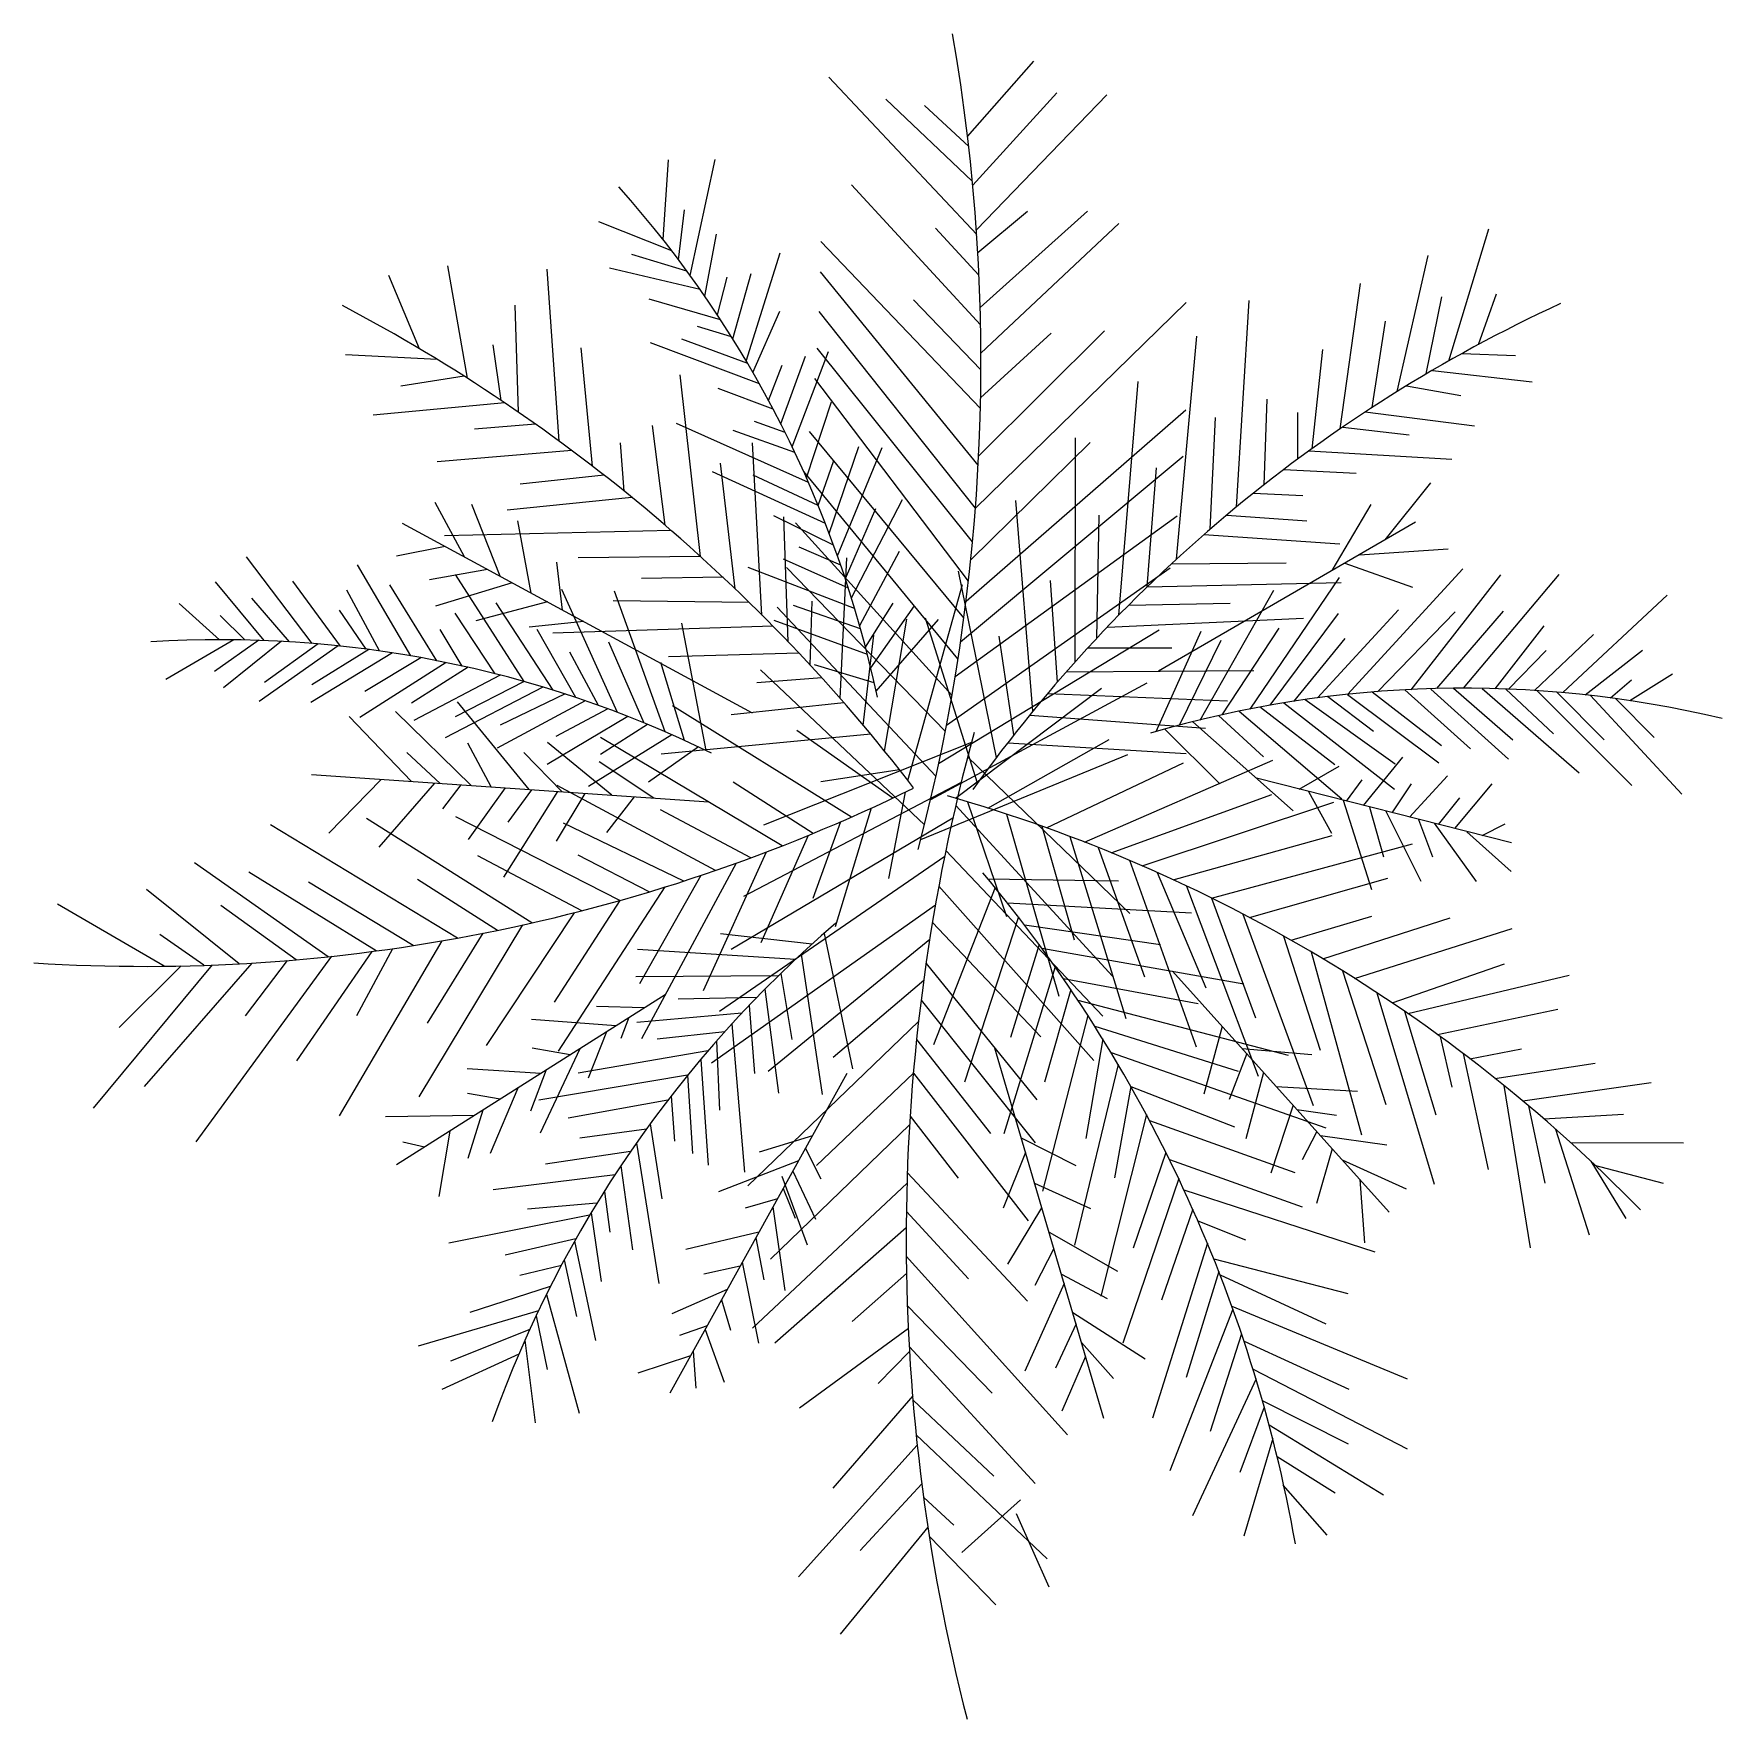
# Model space of a CAD drawing. Extents: x -60 to 51, y -61 to 49.
import ezdxf

# ---------------------------------------------------------------- set-up
doc = ezdxf.new("R2010")
doc.units = 0
doc.header["$LTSCALE"] = 40
doc.header["$MEASUREMENT"] = 0
doc.layers.get('0').update_dxf_attribs({"linetype": 'CONTINUOUS'})

msp = doc.modelspace()

# ---------------------------------------------------------------- linework, layer by layer
for p, q in [((1.67, 42.6), (6.02, 47.54)), ((2.27, 36.16), (-7.43, 46.49)), ((2.01, 39.39), (7.53, 45.45)), ((1.98, 39.65), (-3.7, 45.04)), ((1.75, 41.94), (-1.15, 44.63)), ((2.25, 36.47), (10.81, 45.32)), ((-18.32, 35.82), (-17.97, 41.06)), ((-16.54, 33.47), (-14.9, 41.07)), ((2.52, 30.22), (-5.95, 39.42)), ((-17.3, 34.5), (-16.92, 37.77)), ((-17.74, 35.08), (-22.54, 36.98)), ((2.34, 34.97), (5.61, 37.68)), ((2.5, 31.36), (9.55, 37.68)), ((2.55, 28.36), (11.61, 36.89)), ((-15.58, 32.11), (-14.8, 36.19)), ((2.51, 24.74), (-7.97, 35.7)), ((2.42, 33.48), (-0.44, 36.57)), ((33.26, 27.86), (35.89, 36.54)), ((-16.75, 33.75), (-20.36, 34.85)), ((-12.86, 27.85), (-10.64, 34.95)), ((29.88, 25.86), (31.9, 34.77)), ((-34.3, 28.65), (-36.31, 33.46)), ((-31.16, 26.72), (-32.44, 34.11)), ((-25.14, 22.59), (-25.92, 33.89)), ((-15.88, 32.54), (-21.83, 33.94)), ((-14.75, 30.88), (-14.1, 33.35)), ((-13.74, 29.3), (-12.53, 33.6)), ((2.37, 21.02), (-7.99, 33.71)), ((26.14, 23.41), (27.46, 32.95)), ((35.21, 28.94), (36.4, 32.27)), ((-27.81, 24.49), (-28.03, 31.53)), ((-14.54, 30.55), (-19.22, 31.91)), ((-12.42, 27.1), (-10.65, 31.13)), ((2.19, 18.2), (-8.06, 31.1)), ((2.55, 27.28), (-1.88, 31.88)), ((2.19, 18.2), (16.03, 31.69)), ((19.33, 18.27), (20.15, 31.82)), ((31.78, 27.01), (32.8, 32.06)), ((-13.82, 29.43), (-16.05, 30.11)), ((28.22, 24.8), (29.1, 30.48)), ((-28.94, 25.26), (-29.46, 28.91)), ((-11.99, 26.35), (-19.14, 29.04)), ((-12.76, 27.69), (-17.09, 29.28)), ((2.4, 21.6), (10.65, 29.84)), ((2.53, 25.44), (7.16, 29.69)), ((15.39, 14.84), (16.71, 29.49)), ((-33.14, 27.95), (-39.16, 28.26)), ((-22.95, 20.95), (-23.69, 28.72)), ((-10.59, 23.73), (-8.97, 28.17)), ((-9.84, 22.21), (-7.46, 28.48)), ((2, 15.99), (-8.2, 28.7)), ((24.29, 22.1), (24.99, 28.62)), ((34.11, 28.34), (37.64, 28.22)), ((-31.37, 26.85), (-35.53, 26.21)), ((-15.86, 15.02), (-17.2, 26.95)), ((-11.4, 25.27), (-10.49, 27.58)), ((1.73, 13.4), (-8.35, 26.7)), ((32.19, 27.24), (38.73, 26.48)), ((-11.09, 24.69), (-14.71, 26.06)), ((11.6, 11.17), (12.87, 26.51)), ((30.49, 26.23), (34.05, 25.58)), ((-28.7, 25.1), (-37.35, 24.29)), ((-8.91, 20.19), (-7.26, 25.17)), ((1.57, 12.1), (16, 24.64)), ((21.13, 19.73), (21.34, 25.35)), ((23.35, 21.42), (23.34, 24.47)), ((27.78, 24.51), (34.94, 23.59)), ((-26.7, 23.71), (-30.7, 23.37)), ((-18.18, 17.07), (-19, 23.62)), ((-8.77, 19.88), (-17.44, 23.76)), ((-9.67, 21.85), (-13.71, 23.29)), ((-10.31, 23.17), (-12.32, 23.88)), ((17.6, 16.81), (17.95, 24.14)), ((26.31, 23.52), (30.65, 23.01)), ((-20.86, 19.3), (-21.12, 22.48)), ((-11.83, 11.18), (-12.44, 22.48)), ((1.43, 10.99), (-8.71, 23.23)), ((-7.41, 16.54), (-5.46, 22.25)), ((-6.87, 15.06), (-3.94, 22.18)), ((1.88, 14.8), (9.71, 22.5)), ((8.74, 8.11), (8.75, 22.81)), ((-24.3, 21.97), (-33.15, 21.23)), ((-13.59, 12.91), (-14.55, 21.14)), ((-8.14, 18.38), (-7.11, 21.33)), ((1.21, 9.42), (15.82, 21.61)), ((24.09, 21.96), (33.46, 21.41)), ((-22.18, 20.35), (-27.7, 19.76)), ((-7.66, 17.18), (-15.07, 20.57)), ((-8.14, 18.38), (-12.4, 20.35)), ((1.04, 8.3), (-9.07, 20.61)), ((13.47, 13.04), (14.08, 20.85)), ((22.43, 20.73), (27.18, 20.49)), ((-20.37, 18.9), (-28.56, 18.06)), ((20.44, 19.18), (23.67, 19.02)), ((29.09, 16.12), (32.09, 19.85)), ((-31.35, 14.99), (-33.28, 18.57)), ((-29.01, 13.73), (-30.87, 18.44)), ((-6.35, 13.57), (-4.35, 18.18)), ((-5.95, 12.31), (-2.59, 18.77)), ((5.95, 4.86), (4.83, 18.69)), ((18.69, 17.74), (23.95, 17.36)), ((25.6, 14.1), (28.16, 18.43)), ((-35.44, 17.21), (-12.47, 4.77)), ((-17.78, 16.73), (-32.66, 16.37)), ((-26.97, 12.62), (-27.84, 17.37)), ((-7.12, 15.77), (-11.05, 17.7)), ((-10.1, 9.42), (-10.38, 17.63)), ((0.64, 5.91), (-9.63, 17.24)), ((0.85, 7.15), (15.43, 17.69)), ((10.16, 9.66), (10.32, 17.73)), ((31.08, 17.27), (14.21, 7.5)), ((-32.62, 15.68), (-35.82, 15.04)), ((-6.65, 14.45), (-9.38, 15.64)), ((17.19, 16.46), (26.1, 15.85)), ((27.39, 15.13), (33.21, 15.53)), ((-41.35, 9.32), (-45.66, 15)), ((-34.87, 8.5), (-38.38, 14.47)), ((-24.92, 11.51), (-25.28, 14.65)), ((-15.86, 15.02), (-23.9, 14.93)), ((-6.15, 12.95), (-10.4, 14.84)), ((-6.69, 5.7), (-6.25, 14.93)), ((-5.41, 10.5), (-2.8, 15.37)), ((15.06, 14.54), (22.59, 14.61)), ((26.44, 14.58), (30.87, 13.02)), ((-44.49, 9.51), (-47.7, 13.37)), ((-39.48, 9.14), (-42.61, 13.41)), ((-29.84, 14.18), (-33.65, 13.5)), ((-28.22, 13.3), (-33.25, 11.77)), ((-27.43, 6.81), (-31.95, 13.83)), ((-14.38, 13.66), (-19.73, 13.57)), ((-5.74, 11.61), (-12.72, 14.31)), ((0.2, 3.55), (-10.22, 14.31)), ((0.28, 3.95), (14.97, 14.28)), ((3.57, 1.84), (1.08, 14.06)), ((7.57, 6.78), (7.11, 13.44)), ((13.47, 13.04), (26.2, 13.32)), ((20.22, 5.01), (26.08, 13.64)), ((26.6, 5.97), (34.18, 14.22)), ((30.79, 6.26), (36.67, 13.82)), ((34.22, 6.37), (40.51, 13.83)), ((-42.83, 9.42), (-45.32, 12.29)), ((-36.93, 8.82), (-39.08, 12.82)), ((-33.16, 8.18), (-36.25, 13.16)), ((-21.3, 4.79), (-24.97, 12.85)), ((-18.18, 3.52), (-21.5, 12.74)), ((-2.25, 0.31), (1.33, 13.18)), ((16.93, 4.29), (21.77, 12.82)), ((40.75, 6.09), (47.59, 12.48)), ((-47.44, 9.56), (-50.09, 11.94)), ((-45.77, 9.55), (-47.38, 11.14)), ((-37.8, 8.94), (-39.56, 11.5)), ((-29.34, 7.32), (-31.97, 11.3)), ((-25.9, 12.05), (-30.6, 10.81)), ((-25.53, 6.25), (-29.27, 11.99)), ((-12.67, 12.01), (-21.6, 12.12)), ((-0.41, 0.61), (-10.82, 11.69)), ((-5.35, 10.27), (-9.76, 11.81)), ((-8.67, 7.9), (-8.53, 12.09)), ((-5.02, 9.07), (-3.21, 11.96)), ((-4.68, 7.71), (-1.82, 11.79)), ((12.25, 11.83), (18.9, 11.95)), ((21.53, 5.26), (26.03, 11.29)), ((24.64, 5.74), (29.95, 11.52)), ((28.57, 6.15), (33.68, 11.4)), ((32.48, 6.35), (36.85, 11.43)), ((-31.5, 7.83), (-32.95, 10.24)), ((-23.52, 10.75), (-27.11, 10.39)), ((-24.04, 5.76), (-26.57, 10.23)), ((-11.11, 10.46), (-25.55, 10)), ((-15.48, 2.28), (-17.09, 10.64)), ((-4.9, 8.59), (-11.02, 10.83)), ((-4.33, 6.18), (-0.23, 10.89)), ((-3.78, 2.25), (-2.31, 10.91)), ((2.33, 0.15), (-1.08, 10.98)), ((-0.23, 1.44), (14.24, 10.21)), ((10.85, 10.39), (23.73, 10.98)), ((14.06, 3.53), (17.01, 10.13)), ((18.38, 4.63), (22.13, 10.31)), ((36.31, 6.34), (39.51, 10.48)), ((-46.5, 9.56), (-50.96, 6.95)), ((-44.84, 9.52), (-47.75, 7.48)), ((-43.36, 9.46), (-47.17, 6.4)), ((-39.64, 9.16), (-44.83, 5.51)), ((-40.96, 9.29), (-44.47, 6.76)), ((-37.62, 8.92), (-41.38, 6.59)), ((-19.55, 4.09), (-21.88, 9.41)), ((-5.18, 3.94), (-4.49, 9.86)), ((4.71, 3.32), (3.74, 9.79)), ((9.57, 9.02), (15.08, 9.03)), ((15.58, 3.95), (18.32, 9.52)), ((23.08, 5.51), (26.46, 9.64)), ((38.88, 6.23), (42.76, 9.91)), ((42.22, 5.94), (45.97, 8.88)), ((-36.08, 8.7), (-41.43, 5.45)), ((-32.55, 8.06), (-38.21, 4.45)), ((-34.22, 8.38), (-37.89, 6.16)), ((-22.55, 5.25), (-24.44, 8.75)), ((-16.91, 2.95), (-18.46, 8.07)), ((-9.4, 8.68), (-17.95, 8.44)), ((-4.46, 6.74), (-8.37, 7.91)), ((37.18, 6.32), (39.65, 8.85)), ((-31.1, 7.75), (-34.82, 5.4)), ((-29.01, 7.24), (-34.67, 4.25)), ((-27.43, 6.81), (-31.97, 4.49)), ((-7.9, 7.06), (-12.17, 6.73)), ((-1.16, -2.59), (-11.91, 7.58)), ((-0.75, -0.92), (13.46, 6.73)), ((8.16, 7.46), (20.47, 7.54)), ((43.87, 5.74), (45.25, 6.92)), ((45.14, 5.56), (47.94, 7.31)), ((-26.2, 6.45), (-32.63, 3.13)), ((-23.42, 5.55), (-29.2, 2.45)), ((-24.75, 6), (-29.01, 3.95)), ((0.88, -0.85), (10.47, 6.39)), ((6.94, 6.04), (18.74, 5.54)), ((23.83, 5.63), (29.74, 1.41)), ((25.33, 5.83), (28.32, 3.56)), ((26.6, 5.97), (32.61, 1.47)), ((28.23, 6.13), (32.78, 2.62)), ((30.38, 6.27), (34.68, 2.39)), ((32.08, 6.31), (37.17, 1.71)), ((33.56, 6.37), (37.46, 2.98)), ((35.45, 6.36), (41.82, 0.82)), ((37, 6.32), (40.13, 3.38)), ((39.03, 6.22), (45.28, 0)), ((40.36, 6.12), (43.45, 2.98)), ((42.57, 5.89), (48.56, -0.57)), ((44.22, 5.69), (46.73, 3.14)), ((-34.84, 0.26), (-38.92, 4.53)), ((-30.92, -0.01), (-35.89, 4.85)), ((-27.1, -0.28), (-31.81, 5.49)), ((-20.62, 4.52), (-25.92, 1.37)), ((-21.94, 5.02), (-25.35, 3.21)), ((-5.95, -2.08), (-17.7, 5.21)), ((-6.45, 5.42), (-13.84, 4.62)), ((5.75, 4.61), (17.3, 3.75)), ((18.15, 4.58), (21.09, 1.88)), ((19.51, 4.87), (26.24, -0.89)), ((20.89, 5.14), (25.77, 1.36)), ((22.44, 5.41), (29.7, -0.26)), ((-19.33, 4), (-22.42, 2.02)), ((-4.68, 3.35), (-18.44, 2.05)), ((-3.24, -0.83), (-9.54, 3.61)), ((14.61, 3.69), (18.22, 0.09)), ((16.45, 4.17), (23.05, -1.67)), ((-29.61, -0.1), (-31.14, 2.77)), ((-21.68, -0.65), (-25.91, 2.81)), ((-17.73, 3.32), (-23.21, -0.08)), ((-10.49, -3.97), (-22.43, 3.15)), ((-16, 2.53), (-19.27, 0.22)), ((1.93, 2.82), (-11.72, -2.62)), ((3, -1.49), (10.97, 3.01)), ((4.31, 2.8), (16.03, 2.09)), ((-32.94, 0.12), (-35.14, 2.16)), ((-24.94, -0.43), (-27.46, 2.16)), ((-18.92, -0.84), (-22.51, 1.55)), ((-1.4, -3.55), (12.19, 2.03)), ((1.68, 1.86), (12.33, -8.42)), ((6.86, -2.79), (15.85, 1.49)), ((9.35, -3.73), (21.72, 1.65)), ((23.44, -0.24), (26.07, 1.27)), ((27.67, -1.32), (30.24, 1.86)), ((-41.4, 0.71), (-15.32, -1.09)), ((-36.83, 0.39), (-40.25, -3.14)), ((-33.31, 0.15), (-36.97, -4.06)), ((-31.6, 0.03), (-32.8, -1.54)), ((-8.46, -3.15), (-13.71, 0.21)), ((1.26, 0.19), (-13.04, -7.3)), ((-2.8, 1.03), (-7.95, 0.23)), ((37.37, -3.78), (20.63, 0.47)), ((26.54, -1.03), (27.58, 0.37)), ((29.55, -1.8), (30.82, 0.09)), ((30.68, -2.08), (33.18, 0.63)), ((33.66, -2.84), (36.11, 0.1)), ((-28.69, -0.17), (-31.11, -3.55)), ((-25.24, -0.41), (-28.8, -6.03)), ((-26.96, -0.29), (-28.5, -2.41)), ((-23.46, -0.53), (-25.33, -3.66)), ((-14.87, -5.58), (-25.26, -0.01)), ((-20.21, -0.75), (-22.02, -3.1)), ((-2.42, -0.44), (-3.51, -6.11)), ((1.66, -1.08), (4.23, -8.6)), ((11.09, -4.42), (21.64, -0.59)), ((24.05, -0.4), (25.57, -3.13)), ((26.32, -0.98), (28.19, -6.84)), ((32.59, -2.57), (33.98, -0.81)), ((-26.93, -9.03), (-37.78, -2.17)), ((-21.16, -7.56), (-31.92, -2.06)), ((-12.55, -4.75), (-18.48, -1.6)), ((0.71, -2.16), (-13.85, -10.77)), ((-4.66, -1.49), (-7.01, -9.29)), ((0.9, -1.33), (11.19, -12.52)), ((4.22, -1.88), (7.67, -13.83)), ((13.14, -5.29), (25.72, -1.11)), ((28.06, -1.42), (28.98, -4.7)), ((29.13, -1.69), (31.42, -6.29)), ((-31.81, -10.03), (-44.09, -2.58)), ((-16.96, -6.28), (-24.85, -2.48)), ((-8.8, -3.29), (-11.9, -10.34)), ((-6.66, -2.39), (-8.48, -7.43)), ((6.54, -2.68), (8.66, -10.14)), ((15.16, -6.19), (25.6, -3.29)), ((31.27, -2.23), (32.2, -4.7)), ((32.29, -2.49), (35.05, -6.32)), ((37.35, -5.65), (34.44, -3.04)), ((35.44, -3.29), (36.97, -2.52)), ((-11.55, -4.38), (-15.69, -13.48)), ((0.25, -4.27), (10.56, -15.14)), ((8.39, -3.36), (12.07, -15.31)), ((10.24, -4.08), (13.28, -12.57)), ((17.68, -7.4), (30.88, -3.83)), ((-40.31, -11.25), (-49.08, -5.08)), ((-23.64, -8.23), (-30.48, -4.63)), ((-19.23, -6.99), (-23.88, -4.59)), ((-13.51, -5.1), (-19.74, -16.63)), ((0.17, -4.66), (-14.62, -14.84)), ((12.29, -4.92), (16.67, -17.17)), ((-37.14, -10.87), (-45.5, -5.7)), ((-34.73, -10.52), (-41.59, -6.36)), ((-29.19, -9.52), (-34.43, -6.18)), ((-15.84, -5.91), (-19.87, -13.02)), ((-0.21, -6.62), (9.95, -18.06)), ((3.01, -6.13), (11.58, -6.27)), ((14.11, -5.72), (17.32, -13.28)), ((16.05, -6.61), (20.74, -19.08)), ((20.17, -8.67), (29.26, -6.1)), ((-46.15, -11.71), (-52.22, -6.84)), ((-21.16, -7.56), (-25.46, -14.22)), ((-18.19, -6.67), (-25.2, -17.44)), ((3.48, -6.71), (-0.57, -17.04)), ((4.29, -7.72), (16.38, -8.37)), ((17.68, -7.4), (20.58, -15.25)), ((-51.07, -11.87), (-58.07, -7.79)), ((-42.39, -11.45), (-47.35, -7.88)), ((-24.15, -8.36), (-29.93, -17.08)), ((-0.43, -7.86), (-15.13, -18.24)), ((5.01, -8.64), (1.48, -19.48)), ((19.74, -8.45), (24.35, -21.02)), ((22.92, -10.17), (28.2, -8.58)), ((24.99, -11.38), (33.35, -8.69)), ((-48.47, -11.81), (-51.36, -9.79)), ((-27.54, -9.16), (-34.35, -20.44)), ((-30.15, -9.71), (-33.81, -15.61)), ((-8.54, -10.43), (-14.54, -9.74)), ((-7.75, -9.72), (-5.89, -18.61)), ((-0.63, -9.01), (6.47, -16.51)), ((5.4, -9.15), (14.34, -10.44)), ((22.42, -9.89), (24.81, -17.38)), ((27.08, -12.67), (37.43, -9.4)), ((-37.43, -10.9), (-42.37, -18.09)), ((-32.83, -10.21), (-39.57, -21.69)), ((-36.07, -10.72), (-38.44, -15.13)), ((-9.63, -11.43), (-19.99, -10.78)), ((-0.81, -10.12), (-11.42, -18.78)), ((-9.25, -11.07), (-7.88, -20.3)), ((6.37, -10.44), (4.5, -16.55)), ((6.54, -10.69), (19.81, -13.02)), ((24.23, -10.93), (27.54, -22.93)), ((-47.92, -11.79), (-55.72, -21.18)), ((-49.94, -11.85), (-54.01, -15.9)), ((-45.32, -11.66), (-52.38, -19.77)), ((-40.07, -11.22), (-48.99, -23.4)), ((-43, -11.5), (-45.75, -15.12)), ((-1.05, -11.7), (6.21, -20.64)), ((7.42, -11.91), (4.06, -22.87)), ((26.29, -12.17), (29.13, -20.94)), ((29.55, -14.28), (36.92, -11.71)), ((-10.76, -12.51), (-20.1, -12.57)), ((-10.58, -12.34), (-9.87, -16.68)), ((-1.2, -12.8), (-7.15, -17.86)), ((7.96, -12.68), (16.8, -14.31)), ((29.35, -28.02), (15.13, -12.2)), ((30.57, -14.97), (41.16, -12.45)), ((-18.18, -13.74), (-35.81, -24.9)), ((-12.17, -13.93), (-17.32, -14.03)), ((-11.63, -13.38), (-10.74, -20.21)), ((-1.37, -14.1), (6.11, -23.47)), ((8.45, -13.4), (6.73, -19.49)), ((8.92, -14.1), (22.72, -17.72)), ((28.53, -13.61), (32.3, -26.18)), ((-21.41, -15.78), (-26.96, -15.37)), ((-19.55, -14.61), (-22.69, -14.52)), ((-20.56, -15.24), (-21.08, -16.61)), ((-13.14, -14.95), (-20.03, -15.56)), ((-1.54, -15.5), (-12.76, -26.29)), ((-12.67, -14.44), (-12.31, -18.92)), ((9.57, -15.1), (6.59, -26.64)), ((30.35, -14.83), (32.4, -21.62)), ((32.52, -16.36), (40.42, -14.7)), ((-22.04, -16.18), (-23.24, -19.22)), ((-14.27, -16.17), (-18.71, -16.66)), ((-13.81, -15.66), (-12.98, -25.38)), ((10.02, -15.81), (19.44, -18.76)), ((18.39, -15.82), (17.19, -20.27)), ((32.7, -16.49), (33.45, -19.81)), ((-24.41, -17.68), (-26.91, -17.24)), ((-23.78, -17.29), (-26.38, -22.82)), ((-15.37, -17.43), (-23.89, -18.88)), ((-14.8, -16.77), (-14.61, -21.31)), ((-1.67, -16.69), (3.17, -22.86)), ((10.62, -41.55), (3.46, -17.25)), ((10.54, -16.64), (9.44, -23.18)), ((11.09, -17.54), (25.18, -22.48)), ((20, -17.61), (18.84, -20.61)), ((19.7, -17.28), (24.26, -17.66)), ((34.21, -17.61), (35.85, -25.22)), ((34.64, -17.94), (38.03, -17.3)), ((-26.35, -18.91), (-31.17, -18.6)), ((-25.99, -18.68), (-27.02, -21.39)), ((-15.84, -17.99), (-15.36, -24.93)), ((11.55, -18.32), (8.69, -30.19)), ((36.29, -19.23), (42.87, -18.23)), ((-27.86, -19.87), (-29.66, -24.17)), ((-16.71, -19.03), (-26.47, -20.66)), ((-17.86, -39.87), (-6.23, -18.88)), ((-16.71, -19.03), (-16.38, -24.16)), ((-1.88, -18.9), (-8.24, -24.96)), ((-1.88, -18.9), (5.66, -28.59)), ((12.39, -19.76), (11.31, -25.76)), ((12.39, -19.76), (19.2, -22.41)), ((21.1, -18.84), (19.93, -23.21)), ((21.93, -19.77), (27.26, -20.08)), ((36.88, -19.7), (38.61, -30.35)), ((38.11, -20.71), (46.55, -19.5)), ((-29.02, -20.6), (-31.16, -20.22)), ((-18.01, -20.67), (-24.54, -21.84)), ((-17.79, -20.39), (-17.56, -23.35)), ((23.04, -21), (21.58, -25.45)), ((38.49, -21.03), (39.57, -26.11)), ((-30.68, -21.66), (-36.54, -21.75)), ((-30.14, -21.31), (-31.13, -24.5)), ((-2.09, -21.71), (1.05, -25.78)), ((13.41, -21.61), (10.43, -33.52)), ((13.61, -22), (23.15, -25.42)), ((23.29, -21.28), (25.88, -21.65)), ((39.49, -21.89), (44.73, -21.59)), ((-32.32, -22.69), (-33.03, -26.98)), ((-19.41, -22.56), (-23.77, -23.15)), ((-19.16, -22.21), (-18.39, -27.15)), ((-8.51, -23), (-12.01, -24.08)), ((-2.13, -22.29), (-11.27, -31.09)), ((5.19, -23.14), (8.78, -24.96)), ((24.59, -22.73), (23.64, -24.58)), ((24.83, -22.99), (29.19, -23.6)), ((40.26, -22.56), (42.47, -29.51)), ((-33.98, -23.74), (-35.39, -23.43)), ((-20.45, -24.03), (-26.04, -24.86)), ((-20.07, -23.48), (-18.59, -32.7)), ((-8.97, -23.83), (-7.97, -25.83)), ((5.47, -24.09), (4, -27.76)), ((14.69, -24.09), (12.54, -30.38)), ((25.61, -23.86), (24.58, -27.45)), ((41.25, -23.44), (48.67, -23.46)), ((-21.09, -24.97), (-20.33, -30.49)), ((-9.43, -24.65), (-14.68, -26.69)), ((-9.8, -25.32), (-8.3, -28.47)), ((-2.28, -25.43), (5.61, -33.85)), ((14.92, -24.56), (23.64, -27.67)), ((26.27, -24.59), (30.46, -26.48)), ((42.58, -24.67), (44.87, -28.42)), ((42.73, -24.91), (47.34, -26.1)), ((-21.47, -25.56), (-29.46, -26.55)), ((-2.3, -26.12), (-12.44, -35.62)), ((-10.53, -25.65), (-8.85, -30.15)), ((-10.43, -26.46), (-9.64, -28.41)), ((6.07, -26.12), (9.75, -27.78)), ((15.53, -25.8), (11.86, -36.61)), ((15.87, -26.54), (28.4, -30.62)), ((27.41, -25.86), (27.73, -30.02)), ((-22.66, -27.43), (-27.21, -27.82)), ((-22.17, -26.65), (-21.8, -29.33)), ((-10.8, -27.13), (-12.93, -27.75)), ((-10.31, -33.15), (-11.1, -27.67)), ((-23.14, -28.22), (-32.37, -30.04)), ((-23.04, -28.05), (-22.37, -32.57)), ((-2.34, -27.97), (1.73, -32.39)), ((4.31, -31.43), (6.55, -27.73)), ((16.45, -27.81), (14.4, -33.8)), ((16.79, -28.59), (19.92, -29.82)), ((-24.04, -29.77), (-28.69, -30.83)), ((-24.12, -29.91), (-22.76, -36.43)), ((-12.02, -29.33), (-16.82, -30.47)), ((-12.22, -29.69), (-11.7, -32.45)), ((-2.35, -29.05), (-10.98, -36.61)), ((7.02, -29.32), (11.51, -31.89)), ((-2.35, -30.91), (8.23, -42.64)), ((7.33, -30.4), (6.09, -32.82)), ((17.42, -30.05), (13.8, -41.53)), ((-24.99, -31.51), (-27.72, -32.18)), ((-24.8, -31.15), (-23.99, -34.86)), ((-13.26, -31.56), (-15.63, -32.08)), ((-12.04, -36.62), (-13.11, -31.3)), ((-2.33, -32.05), (-5.9, -35.18)), ((7.83, -32.08), (10.84, -33.69)), ((18.17, -31.91), (16.01, -38.87)), ((17.84, -31.08), (26.64, -33.36)), ((18.25, -32.13), (25.19, -35.34)), ((-25.72, -32.9), (-31, -34.59)), ((-14.11, -33.1), (-17.73, -34.69)), ((8.01, -32.7), (5.42, -38.45)), ((-25.97, -33.41), (-23.83, -41.21)), ((-14.47, -33.76), (-13.89, -35.76)), ((-2.28, -34.17), (3.28, -39.9)), ((19.02, -34.19), (30.53, -38.95)), ((-26.49, -34.49), (-34.4, -36.81)), ((-26.65, -34.82), (-25.92, -38.35)), ((8.79, -35.34), (7.44, -38.25)), ((8.58, -34.61), (13.32, -37.65)), ((19.09, -34.38), (14.94, -45)), ((-27.07, -35.72), (-32.26, -37.8)), ((-27.39, -36.42), (-26.72, -41.84)), ((-15.42, -35.47), (-17.23, -36.12)), ((-15.55, -35.71), (-14.3, -39.17)), ((-2.21, -35.66), (-9.37, -40.87)), ((9.15, -36.56), (11.25, -38.93)), ((19.66, -36), (17.6, -42.42)), ((19.82, -36.48), (26.69, -39.64)), ((-27.78, -37.33), (-32.84, -39.66)), ((-16.51, -37.44), (-19.98, -38.58)), ((-16.34, -37.13), (-16.16, -39.57)), ((-2.14, -37.16), (-4.2, -39.25)), ((-2.15, -36.85), (6.1, -45.83)), ((9.42, -37.48), (7.87, -41.07)), ((20.41, -38.31), (30.53, -43.54)), ((20.61, -38.96), (16.44, -47.94)), ((-1.93, -40.08), (-7.17, -46.13)), ((-1.91, -40.35), (3.39, -45.35)), ((21.15, -40.81), (19.55, -45.11)), ((21.02, -40.37), (26.65, -43.21)), ((21.47, -41.97), (28.97, -46.56)), ((-1.7, -42.63), (6.89, -50.77)), ((21.7, -42.88), (19.8, -49.29)), ((-1.63, -43.3), (-9.42, -51.96)), ((22, -44.06), (25.81, -46.43)), ((-1.33, -45.84), (-5.38, -50.23)), ((22.36, -45.93), (25.25, -49.21)), ((-1.21, -46.75), (0.76, -48.55)), ((5.14, -46.9), (1.3, -50.35)), ((-0.93, -48.69), (-6.7, -55.71)), ((4.86, -47.8), (7.01, -52.6)), ((-0.84, -49.29), (3.52, -53.79))]:
    msp.add_line(p, q)
for centre, radius, start, end in [((-123.62, 27.75), 126.17, 345.3263, 9.8481), ((-75.77, -9.41), 73.12, 12.0021, 41.7488), ((-92.91, -69.94), 114.7, 37.4675, 62.1736), ((81.35, -56.94), 97.49, 114.7145, 144.4612), ((-47.29, -63.56), 73.12, 63.9051, 93.6518), ((34.25, -66.74), 73.12, 76.5925, 106.3392), ((123.81, -29.78), 126.17, 164.7194, 194.4661), ((-52.35, 102.82), 114.7, 266.3649, 296.1116), ((-28.07, -99.93), 103.23, 44.275, 74.0217), ((-69.96, -66.37), 94.62, 10.1021, 39.8488), ((43.35, -67.88), 77.42, 130.5465, 160.2932)]:
    msp.add_arc(centre, radius, start, end)

doc.saveas('drawing.dxf')
